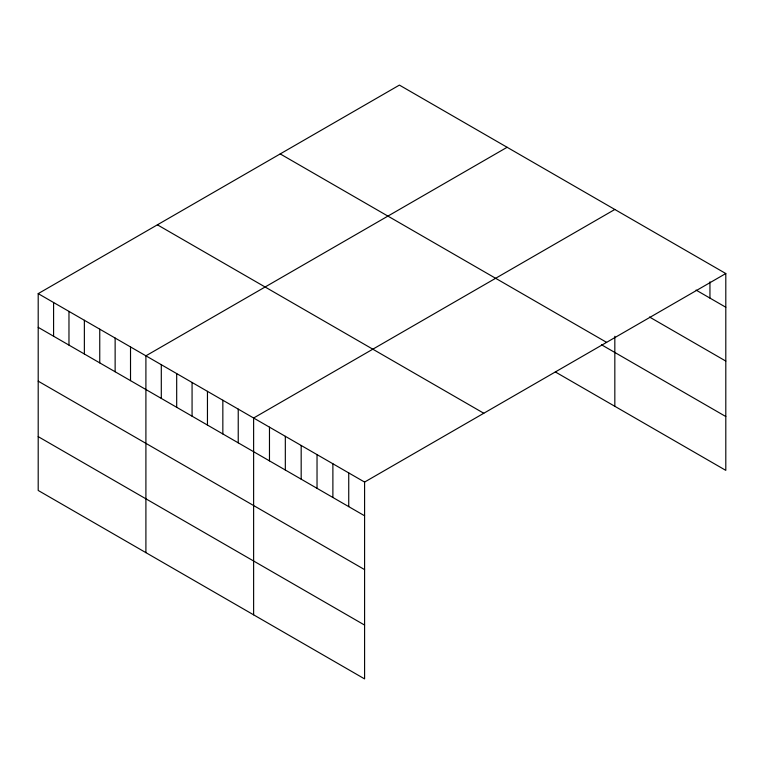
<?xml version="1.0" encoding="UTF-8"?>
<svg xmlns="http://www.w3.org/2000/svg" width="764" height="764" viewBox="0 0 764 764"><rect width="100%" height="100%" fill="white"/><g stroke="black" fill="none" stroke-linecap="round" stroke-linejoin="round"><path stroke-width="1.15" d="M38.2 293.634L364.59 482.074L364.59 678.9L38.2 490.459L38.2 293.634L399.41 85.1L725.8 273.541L725.8 470.366L555.332 371.944M507.115 147.28L145.905 355.823L145.905 552.649M614.829 209.47L253.619 418.013L253.619 614.829M364.59 482.074L725.8 273.541M696.071 290.081L725.8 307.243M649.505 317.022L725.8 361.076M280.207 153.917L606.597 342.358M601.488 344.765L725.8 416.533M157.403 224.817L483.793 413.257M38.2 327.345L364.59 515.786M38.2 381.169L364.59 569.61M38.2 436.636L364.59 625.076M709.947 281.821L709.947 298.094M614.829 336.284L614.829 406.295M348.737 472.926L348.737 506.627M332.884 463.777L332.884 497.479M317.031 454.618L317.031 488.33M301.178 445.469L301.178 479.171M285.325 436.311L285.325 470.022M269.472 427.162L269.472 460.864M238.234 409.122L238.234 442.833M222.84 400.24L222.84 433.952M207.455 391.359L207.455 425.061M192.07 382.477L192.07 416.179M176.685 373.596L176.685 407.298M161.299 364.705L161.299 398.416M130.52 346.942L130.52 380.644M115.135 338.06L115.135 371.762M99.75 329.169L99.75 362.881M84.365 320.288L84.365 353.999M68.97 311.406L68.97 345.108M53.585 302.525L53.585 336.227"/></g></svg>
